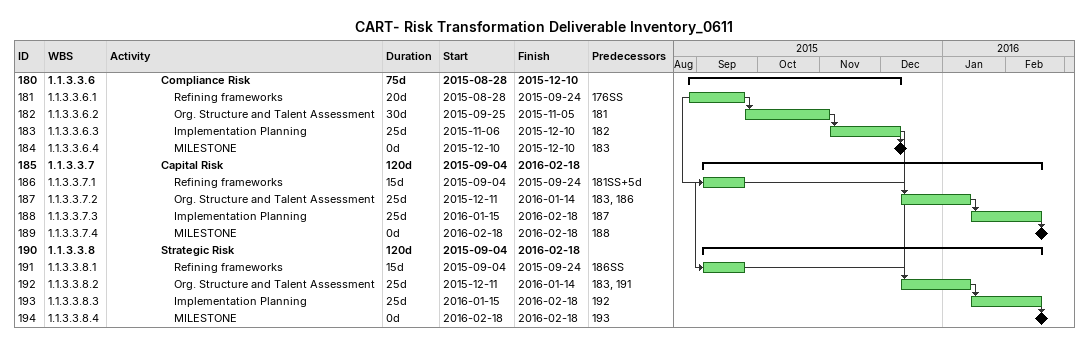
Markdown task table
CART- Risk Transformation Deliverable Inventory_0611

| ID | WBS | Task | Duration | Start | Finish | Predecessors |
|---|---|---|---|---|---|---|
| 180 | 1.1.3.3.6 | **Compliance Risk** | 75d | 2015-08-28 | 2015-12-10 |  |
| 181 | 1.1.3.3.6.1 | Refining frameworks | 20d | 2015-08-28 | 2015-09-24 | 176SS |
| 182 | 1.1.3.3.6.2 | Org. Structure and Talent Assessment | 30d | 2015-09-25 | 2015-11-05 | 181 |
| 183 | 1.1.3.3.6.3 | Implementation Planning | 25d | 2015-11-06 | 2015-12-10 | 182 |
| 184 | 1.1.3.3.6.4 | MILESTONE | 0d | 2015-12-10 | 2015-12-10 | 183 |
| 185 | 1.1.3.3.7 | **Capital Risk** | 120d | 2015-09-04 | 2016-02-18 |  |
| 186 | 1.1.3.3.7.1 | Refining frameworks | 15d | 2015-09-04 | 2015-09-24 | 181SS+5d |
| 187 | 1.1.3.3.7.2 | Org. Structure and Talent Assessment | 25d | 2015-12-11 | 2016-01-14 | 183, 186 |
| 188 | 1.1.3.3.7.3 | Implementation Planning | 25d | 2016-01-15 | 2016-02-18 | 187 |
| 189 | 1.1.3.3.7.4 | MILESTONE | 0d | 2016-02-18 | 2016-02-18 | 188 |
| 190 | 1.1.3.3.8 | **Strategic Risk** | 120d | 2015-09-04 | 2016-02-18 |  |
| 191 | 1.1.3.3.8.1 | Refining frameworks | 15d | 2015-09-04 | 2015-09-24 | 186SS |
| 192 | 1.1.3.3.8.2 | Org. Structure and Talent Assessment | 25d | 2015-12-11 | 2016-01-14 | 183, 191 |
| 193 | 1.1.3.3.8.3 | Implementation Planning | 25d | 2016-01-15 | 2016-02-18 | 192 |
| 194 | 1.1.3.3.8.4 | MILESTONE | 0d | 2016-02-18 | 2016-02-18 | 193 |
